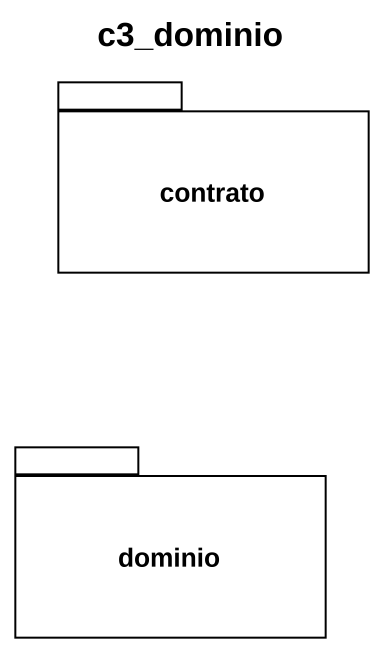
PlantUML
@startuml
title c3_dominio
package contrato {
}
package dominio {
}
@enduml
